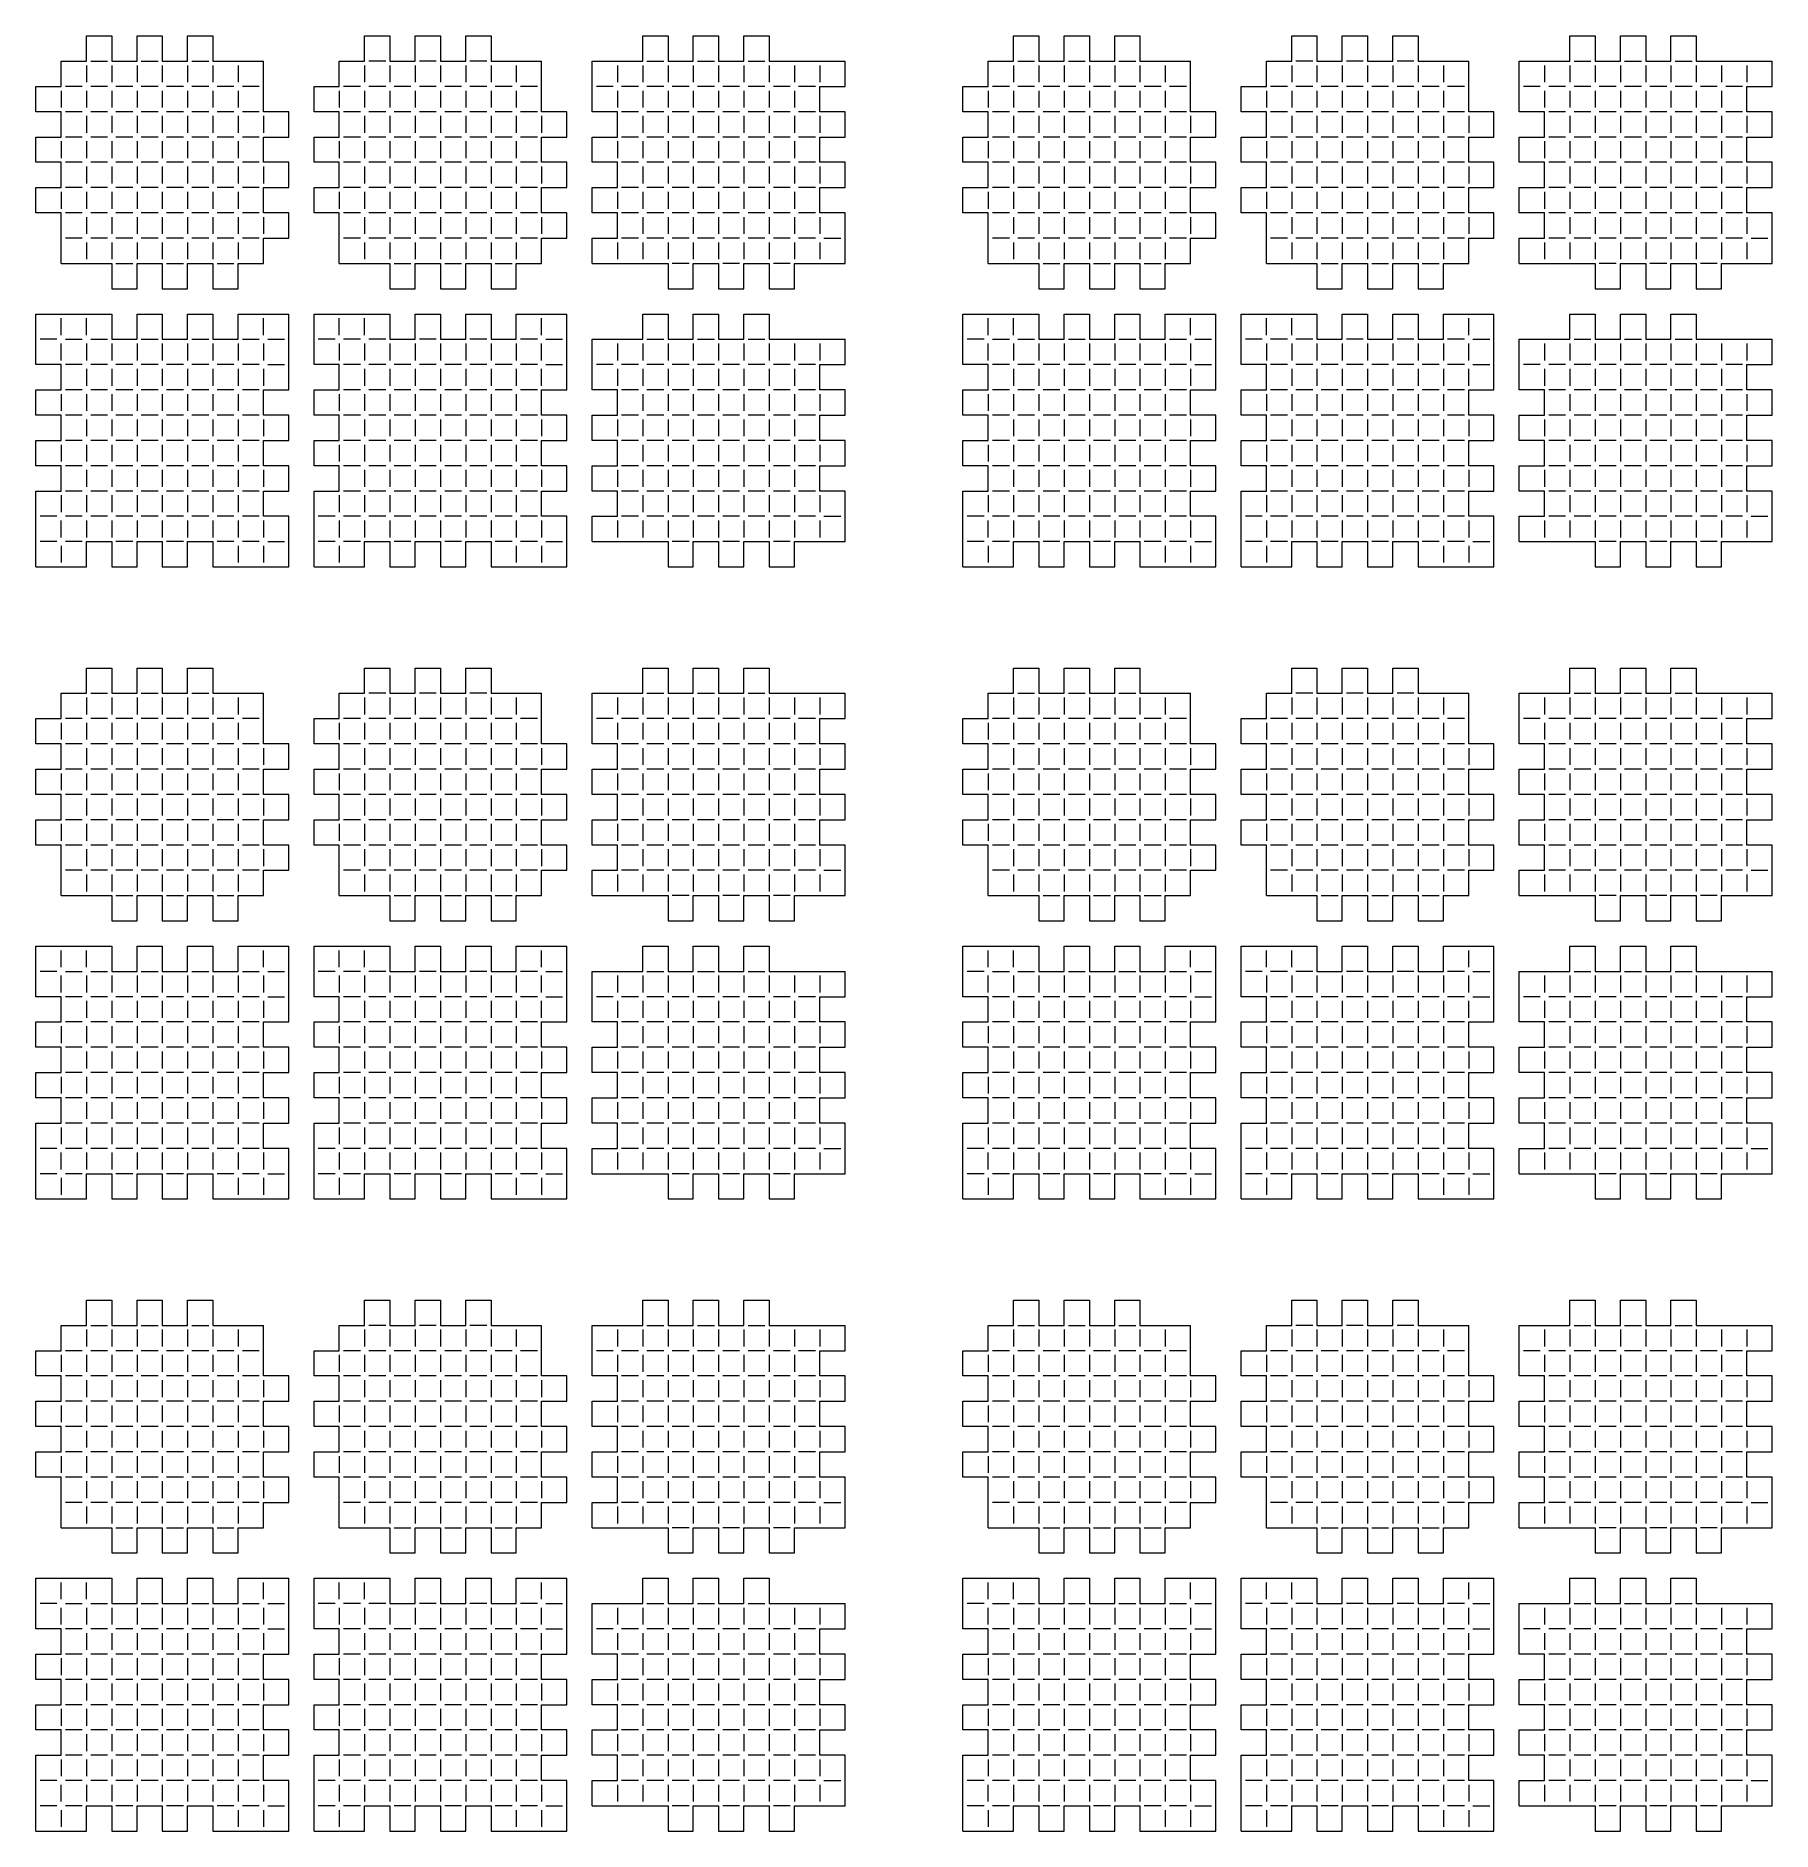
# Model space of a CAD drawing. Header units: millimetres. Extents: x 10 to 422, y -436 to -10.
import ezdxf

# ---------------------------------------------------------------- set-up
doc = ezdxf.new("R2010")
doc.units = ezdxf.units.MM
doc.layers.get('0').update_dxf_attribs({"linetype": 'CONTINUOUS', "lineweight": 0})
doc.layers.add('cut', color=1, linetype='CONTINUOUS', lineweight=0)
doc.layers.add('engrave', color=3, linetype='CONTINUOUS', lineweight=0)

# ---------------------------------------------------------------- blocks, each defined once
blk = doc.blocks.new('p1000')
at = {"layer": 'cut'}
for p, q in [((12, -6), (12, 0)), ((12, 0), (18, 0)), ((18, 0), (18, -6)), ((24, -6), (24, 0)), ((24, 0), (30, 0)), ((30, 0), (30, -6)), ((36, -6), (36, 0)), ((36, 0), (42, 0)), ((42, 0), (42, -6)), ((78, -6), (78, 0)), ((78, 0), (84, 0)), ((84, 0), (84, -6)), ((90, -6), (90, 0)), ((90, 0), (96, 0)), ((96, 0), (96, -6)), ((102, -6), (102, 0)), ((102, 0), (108, 0)), ((108, 0), (108, -6)), ((144, -6), (144, 0)), ((144, 0), (150, 0)), ((150, 0), (150, -6)), ((156, -6), (156, 0)), ((156, 0), (162, 0)), ((162, 0), (162, -6)), ((168, -6), (168, 0)), ((168, 0), (174, 0)), ((174, 0), (174, -6)), ((6, -12), (6, -6)), ((6, -6), (12, -6)), ((18, -6), (24, -6)), ((30, -6), (36, -6)), ((42, -6), (54, -6)), ((54, -18), (54, -6)), ((72, -6), (78, -6)), ((72, -12), (72, -6)), ((84, -6), (90, -6)), ((96, -6), (102, -6)), ((108, -6), (120, -6)), ((120, -18), (120, -6)), ((132, -6), (144, -6)), ((132, -18), (132, -6)), ((150, -6), (156, -6)), ((162, -6), (168, -6)), ((174, -6), (192, -6)), ((192, -12), (192, -6)), ((0, -18), (0, -12)), ((0, -12), (6, -12)), ((66, -18), (66, -12)), ((66, -12), (72, -12)), ((186, -18), (186, -12)), ((186, -12), (192, -12)), ((6, -18), (0, -18)), ((6, -24), (6, -18)), ((60, -18), (54, -18)), ((60, -24), (60, -18)), ((72, -18), (66, -18)), ((72, -24), (72, -18)), ((126, -18), (120, -18)), ((126, -24), (126, -18)), ((138, -18), (132, -18)), ((138, -24), (138, -18)), ((192, -18), (186, -18)), ((192, -24), (192, -18)), ((0, -30), (0, -24)), ((0, -24), (6, -24)), ((54, -30), (54, -24)), ((54, -24), (60, -24)), ((66, -30), (66, -24)), ((66, -24), (72, -24)), ((120, -30), (120, -24)), ((120, -24), (126, -24)), ((132, -30), (132, -24)), ((132, -24), (138, -24)), ((186, -30), (186, -24)), ((186, -24), (192, -24)), ((6, -30), (0, -30)), ((6, -36), (6, -30)), ((60, -30), (54, -30)), ((60, -36), (60, -30)), ((72, -30), (66, -30)), ((72, -36), (72, -30)), ((126, -30), (120, -30)), ((126, -36), (126, -30)), ((138, -30), (132, -30)), ((138, -36), (138, -30)), ((192, -30), (186, -30)), ((192, -36), (192, -30)), ((0, -42), (0, -36)), ((0, -36), (6, -36)), ((54, -42), (54, -36)), ((54, -36), (60, -36)), ((66, -42), (66, -36)), ((66, -36), (72, -36)), ((120, -42), (120, -36)), ((120, -36), (126, -36)), ((132, -42), (132, -36)), ((132, -36), (138, -36)), ((186, -42), (186, -36)), ((186, -36), (192, -36)), ((6, -42), (0, -42)), ((6, -54), (6, -42)), ((60, -42), (54, -42)), ((60, -48), (60, -42)), ((72, -42), (66, -42)), ((72, -54), (72, -42)), ((126, -42), (120, -42)), ((126, -48), (126, -42)), ((138, -42), (132, -42)), ((138, -48), (138, -42)), ((192, -42), (186, -42)), ((192, -54), (192, -42)), ((54, -48), (60, -48)), ((54, -54), (54, -48)), ((120, -48), (126, -48)), ((120, -54), (120, -48)), ((132, -48), (138, -48)), ((132, -54), (132, -48)), ((6, -54), (18, -54)), ((18, -54), (18, -60)), ((24, -60), (24, -54)), ((24, -54), (30, -54)), ((30, -54), (30, -60)), ((36, -60), (36, -54)), ((36, -54), (42, -54)), ((42, -54), (42, -60)), ((48, -60), (48, -54)), ((48, -54), (54, -54)), ((72, -54), (84, -54)), ((84, -54), (84, -60)), ((90, -60), (90, -54)), ((90, -54), (96, -54)), ((96, -54), (96, -60)), ((102, -60), (102, -54)), ((102, -54), (108, -54)), ((108, -54), (108, -60)), ((114, -60), (114, -54)), ((114, -54), (120, -54)), ((132, -54), (150, -54)), ((150, -54), (150, -60)), ((156, -60), (156, -54)), ((156, -54), (162, -54)), ((162, -54), (162, -60)), ((168, -60), (168, -54)), ((168, -54), (174, -54)), ((174, -54), (174, -60)), ((180, -60), (180, -54)), ((180, -54), (192, -54)), ((18, -60), (24, -60)), ((30, -60), (36, -60)), ((42, -60), (48, -60)), ((84, -60), (90, -60)), ((96, -60), (102, -60)), ((108, -60), (114, -60)), ((150, -60), (156, -60)), ((162, -60), (168, -60)), ((174, -60), (180, -60)), ((0, -66), (18, -66)), ((0, -78), (0, -66)), ((18, -66), (18, -72)), ((24, -72), (24, -66)), ((24, -66), (30, -66)), ((30, -66), (30, -72)), ((36, -72), (36, -66)), ((36, -66), (42, -66)), ((42, -66), (42, -72)), ((48, -72), (48, -66)), ((48, -66), (60, -66)), ((60, -84), (60, -66)), ((66, -66), (84, -66)), ((66, -78), (66, -66)), ((84, -66), (84, -72)), ((90, -72), (90, -66)), ((90, -66), (96, -66)), ((96, -66), (96, -72)), ((102, -72), (102, -66)), ((102, -66), (108, -66)), ((108, -66), (108, -72)), ((114, -72), (114, -66)), ((114, -66), (126, -66)), ((126, -84), (126, -66)), ((144, -72), (144, -66)), ((144, -66), (150, -66)), ((150, -66), (150, -72)), ((156, -72), (156, -66)), ((156, -66), (162, -66)), ((162, -66), (162, -72)), ((168, -72), (168, -66)), ((168, -66), (174, -66)), ((174, -66), (174, -72)), ((18, -72), (24, -72)), ((30, -72), (36, -72)), ((42, -72), (48, -72)), ((84, -72), (90, -72)), ((96, -72), (102, -72)), ((108, -72), (114, -72)), ((132, -72), (144, -72)), ((132, -84), (132, -72)), ((150, -72), (156, -72)), ((162, -72), (168, -72)), ((174, -72), (192, -72)), ((192, -78), (192, -72)), ((6, -78), (0, -78)), ((6, -84), (6, -78)), ((72, -78), (66, -78)), ((72, -84), (72, -78)), ((186, -84), (186, -78)), ((186, -78), (192, -78)), ((0, -90), (0, -84)), ((0, -84), (6, -84)), ((54, -90), (54, -84)), ((54, -84), (60, -84)), ((66, -90), (66, -84)), ((66, -84), (72, -84)), ((120, -90), (120, -84)), ((120, -84), (126, -84)), ((138, -84), (132, -84)), ((138, -90), (138, -84)), ((192, -84), (186, -84)), ((192, -90), (192, -84)), ((6, -90), (0, -90)), ((6, -96), (6, -90)), ((60, -90), (54, -90)), ((60, -96), (60, -90)), ((72, -90), (66, -90)), ((72, -96), (72, -90)), ((126, -90), (120, -90)), ((126, -96), (126, -90)), ((132, -96), (132, -90)), ((132, -90), (138, -90)), ((186, -96), (186, -90)), ((186, -90), (192, -90)), ((0, -102), (0, -96)), ((0, -96), (6, -96)), ((54, -102), (54, -96)), ((54, -96), (60, -96)), ((66, -102), (66, -96)), ((66, -96), (72, -96)), ((120, -102), (120, -96)), ((120, -96), (126, -96)), ((138, -96), (132, -96)), ((138, -102), (138, -96)), ((192, -96), (186, -96)), ((192, -102), (192, -96)), ((6, -102), (0, -102)), ((6, -108), (6, -102)), ((60, -102), (54, -102)), ((60, -108), (60, -102)), ((72, -102), (66, -102)), ((72, -108), (72, -102)), ((126, -102), (120, -102)), ((126, -108), (126, -102)), ((132, -108), (132, -102)), ((132, -102), (138, -102)), ((186, -108), (186, -102)), ((186, -102), (192, -102)), ((0, -108), (6, -108)), ((0, -126), (0, -108)), ((54, -114), (54, -108)), ((54, -108), (60, -108)), ((66, -108), (72, -108)), ((66, -126), (66, -108)), ((120, -114), (120, -108)), ((120, -108), (126, -108)), ((138, -108), (132, -108)), ((138, -114), (138, -108)), ((192, -108), (186, -108)), ((192, -120), (192, -108)), ((60, -114), (54, -114)), ((60, -126), (60, -114)), ((126, -114), (120, -114)), ((126, -126), (126, -114)), ((132, -114), (138, -114)), ((132, -120), (132, -114)), ((12, -126), (12, -120)), ((12, -120), (18, -120)), ((18, -120), (18, -126)), ((24, -126), (24, -120)), ((24, -120), (30, -120)), ((30, -120), (30, -126)), ((36, -126), (36, -120)), ((36, -120), (42, -120)), ((42, -120), (42, -126)), ((78, -126), (78, -120)), ((78, -120), (84, -120)), ((84, -120), (84, -126)), ((90, -126), (90, -120)), ((90, -120), (96, -120)), ((96, -120), (96, -126)), ((102, -126), (102, -120)), ((102, -120), (108, -120)), ((108, -120), (108, -126)), ((132, -120), (150, -120)), ((150, -120), (150, -126)), ((156, -126), (156, -120)), ((156, -120), (162, -120)), ((162, -120), (162, -126)), ((168, -126), (168, -120)), ((168, -120), (174, -120)), ((174, -120), (174, -126)), ((180, -126), (180, -120)), ((180, -120), (192, -120)), ((0, -126), (12, -126)), ((18, -126), (24, -126)), ((30, -126), (36, -126)), ((42, -126), (60, -126)), ((66, -126), (78, -126)), ((84, -126), (90, -126)), ((96, -126), (102, -126)), ((108, -126), (126, -126)), ((150, -126), (156, -126)), ((162, -126), (168, -126)), ((174, -126), (180, -126))]:
    blk.add_line(p, q, dxfattribs=at)
at = {"layer": 'engrave'}
for p, q in [((12, -7), (12, -11)), ((13, -6), (17, -6)), ((18, -7), (18, -11)), ((24, -7), (24, -11)), ((25, -6), (29, -6)), ((30, -7), (30, -11)), ((36, -7), (36, -11)), ((37, -6), (41, -6)), ((42, -7), (42, -11)), ((48, -7), (48, -11)), ((78, -7), (78, -11)), ((83, -6), (79, -6)), ((84, -7), (84, -11)), ((90, -7), (90, -11)), ((95, -6), (91, -6)), ((96, -7), (96, -11)), ((102, -7), (102, -11)), ((107, -6), (103, -6)), ((108, -7), (108, -11)), ((114, -7), (114, -11)), ((138, -7), (138, -11)), ((144, -7), (144, -11)), ((145, -6), (149, -6)), ((150, -7), (150, -11)), ((156, -7), (156, -11)), ((157, -6), (161, -6)), ((162, -7), (162, -11)), ((168, -7), (168, -11)), ((169, -6), (173, -6)), ((174, -7), (174, -11)), ((180, -7), (180, -11)), ((186, -7), (186, -11)), ((11, -12), (7, -12)), ((17, -12), (13, -12)), ((23, -12), (19, -12)), ((29, -12), (25, -12)), ((35, -12), (31, -12)), ((41, -12), (37, -12)), ((47, -12), (43, -12)), ((53, -12), (49, -12)), ((77, -12), (73, -12)), ((83, -12), (79, -12)), ((89, -12), (85, -12)), ((95, -12), (91, -12)), ((101, -12), (97, -12)), ((107, -12), (103, -12)), ((113, -12), (109, -12)), ((119, -12), (115, -12)), ((137, -12), (133, -12)), ((143, -12), (139, -12)), ((149, -12), (145, -12)), ((155, -12), (151, -12)), ((161, -12), (157, -12)), ((167, -12), (163, -12)), ((173, -12), (169, -12)), ((179, -12), (175, -12)), ((185, -12), (181, -12)), ((6, -13), (6, -17)), ((12, -13), (12, -17)), ((18, -13), (18, -17)), ((24, -13), (24, -17)), ((30, -13), (30, -17)), ((36, -13), (36, -17)), ((42, -13), (42, -17)), ((48, -13), (48, -17)), ((72, -13), (72, -17)), ((78, -13), (78, -17)), ((84, -13), (84, -17)), ((90, -13), (90, -17)), ((96, -13), (96, -17)), ((102, -13), (102, -17)), ((108, -13), (108, -17)), ((114, -13), (114, -17)), ((138, -13), (138, -17)), ((144, -13), (144, -17)), ((150, -13), (150, -17)), ((156, -13), (156, -17)), ((162, -13), (162, -17)), ((168, -13), (168, -17)), ((174, -13), (174, -17)), ((180, -13), (180, -17)), ((11, -18), (7, -18)), ((12, -19), (12, -23)), ((17, -18), (13, -18)), ((18, -19), (18, -23)), ((23, -18), (19, -18)), ((24, -19), (24, -23)), ((29, -18), (25, -18)), ((30, -19), (30, -23)), ((35, -18), (31, -18)), ((36, -19), (36, -23)), ((41, -18), (37, -18)), ((42, -19), (42, -23)), ((47, -18), (43, -18)), ((48, -19), (48, -23)), ((53, -18), (49, -18)), ((54, -19), (54, -23)), ((77, -18), (73, -18)), ((78, -19), (78, -23)), ((83, -18), (79, -18)), ((84, -19), (84, -23)), ((89, -18), (85, -18)), ((90, -19), (90, -23)), ((95, -18), (91, -18)), ((96, -19), (96, -23)), ((101, -18), (97, -18)), ((102, -19), (102, -23)), ((107, -18), (103, -18)), ((108, -19), (108, -23)), ((113, -18), (109, -18)), ((114, -19), (114, -23)), ((119, -18), (115, -18)), ((120, -19), (120, -23)), ((143, -18), (139, -18)), ((144, -19), (144, -23)), ((149, -18), (145, -18)), ((150, -19), (150, -23)), ((155, -18), (151, -18)), ((156, -19), (156, -23)), ((161, -18), (157, -18)), ((162, -19), (162, -23)), ((167, -18), (163, -18)), ((168, -19), (168, -23)), ((173, -18), (169, -18)), ((174, -19), (174, -23)), ((179, -18), (175, -18)), ((180, -19), (180, -23)), ((185, -18), (181, -18)), ((186, -19), (186, -23)), ((6, -25), (6, -29)), ((11, -24), (7, -24)), ((12, -25), (12, -29)), ((17, -24), (13, -24)), ((18, -25), (18, -29)), ((23, -24), (19, -24)), ((24, -25), (24, -29)), ((29, -24), (25, -24)), ((30, -25), (30, -29)), ((35, -24), (31, -24)), ((36, -25), (36, -29)), ((41, -24), (37, -24)), ((42, -25), (42, -29)), ((47, -24), (43, -24)), ((48, -25), (48, -29)), ((53, -24), (49, -24)), ((72, -25), (72, -29)), ((77, -24), (73, -24)), ((78, -25), (78, -29)), ((83, -24), (79, -24)), ((84, -25), (84, -29)), ((89, -24), (85, -24)), ((90, -25), (90, -29)), ((95, -24), (91, -24)), ((96, -25), (96, -29)), ((101, -24), (97, -24)), ((102, -25), (102, -29)), ((107, -24), (103, -24)), ((108, -25), (108, -29)), ((113, -24), (109, -24)), ((114, -25), (114, -29)), ((119, -24), (115, -24)), ((138, -25), (138, -29)), ((143, -24), (139, -24)), ((144, -25), (144, -29)), ((149, -24), (145, -24)), ((150, -25), (150, -29)), ((155, -24), (151, -24)), ((156, -25), (156, -29)), ((161, -24), (157, -24)), ((162, -25), (162, -29)), ((167, -24), (163, -24)), ((168, -25), (168, -29)), ((173, -24), (169, -24)), ((174, -25), (174, -29)), ((179, -24), (175, -24)), ((180, -25), (180, -29)), ((185, -24), (181, -24)), ((11, -30), (7, -30)), ((12, -31), (12, -35)), ((17, -30), (13, -30)), ((18, -31), (18, -35)), ((23, -30), (19, -30)), ((24, -31), (24, -35)), ((29, -30), (25, -30)), ((30, -31), (30, -35)), ((35, -30), (31, -30)), ((36, -31), (36, -35)), ((41, -30), (37, -30)), ((42, -31), (42, -35)), ((47, -30), (43, -30)), ((48, -31), (48, -35)), ((53, -30), (49, -30)), ((54, -31), (54, -35)), ((77, -30), (73, -30)), ((78, -31), (78, -35)), ((83, -30), (79, -30)), ((84, -31), (84, -35)), ((89, -30), (85, -30)), ((90, -31), (90, -35)), ((95, -30), (91, -30)), ((96, -31), (96, -35)), ((101, -30), (97, -30)), ((102, -31), (102, -35)), ((107, -30), (103, -30)), ((108, -31), (108, -35)), ((113, -30), (109, -30)), ((114, -31), (114, -35)), ((119, -30), (115, -30)), ((120, -31), (120, -35)), ((143, -30), (139, -30)), ((144, -31), (144, -35)), ((149, -30), (145, -30)), ((150, -31), (150, -35)), ((155, -30), (151, -30)), ((156, -31), (156, -35)), ((161, -30), (157, -30)), ((162, -31), (162, -35)), ((167, -30), (163, -30)), ((168, -31), (168, -35)), ((173, -30), (169, -30)), ((174, -31), (174, -35)), ((179, -30), (175, -30)), ((180, -31), (180, -35)), ((185, -30), (181, -30)), ((186, -31), (186, -35)), ((6, -37), (6, -41)), ((11, -36), (7, -36)), ((12, -37), (12, -41)), ((17, -36), (13, -36)), ((18, -37), (18, -41)), ((23, -36), (19, -36)), ((24, -37), (24, -41)), ((29, -36), (25, -36)), ((30, -37), (30, -41)), ((35, -36), (31, -36)), ((36, -37), (36, -41)), ((41, -36), (37, -36)), ((42, -37), (42, -41)), ((47, -36), (43, -36)), ((48, -37), (48, -41)), ((53, -36), (49, -36)), ((72, -37), (72, -41)), ((77, -36), (73, -36)), ((78, -37), (78, -41)), ((83, -36), (79, -36)), ((84, -37), (84, -41)), ((89, -36), (85, -36)), ((90, -37), (90, -41)), ((95, -36), (91, -36)), ((96, -37), (96, -41)), ((101, -36), (97, -36)), ((102, -37), (102, -41)), ((107, -36), (103, -36)), ((108, -37), (108, -41)), ((113, -36), (109, -36)), ((114, -37), (114, -41)), ((119, -36), (115, -36)), ((138, -37), (138, -41)), ((143, -36), (139, -36)), ((144, -37), (144, -41)), ((149, -36), (145, -36)), ((150, -37), (150, -41)), ((155, -36), (151, -36)), ((156, -37), (156, -41)), ((161, -36), (157, -36)), ((162, -37), (162, -41)), ((167, -36), (163, -36)), ((168, -37), (168, -41)), ((173, -36), (169, -36)), ((174, -37), (174, -41)), ((179, -36), (175, -36)), ((180, -37), (180, -41)), ((185, -36), (181, -36)), ((11, -42), (7, -42)), ((17, -42), (13, -42)), ((23, -42), (19, -42)), ((29, -42), (25, -42)), ((35, -42), (31, -42)), ((41, -42), (37, -42)), ((47, -42), (43, -42)), ((53, -42), (49, -42)), ((77, -42), (73, -42)), ((83, -42), (79, -42)), ((89, -42), (85, -42)), ((95, -42), (91, -42)), ((101, -42), (97, -42)), ((107, -42), (103, -42)), ((113, -42), (109, -42)), ((119, -42), (115, -42)), ((143, -42), (139, -42)), ((149, -42), (145, -42)), ((155, -42), (151, -42)), ((161, -42), (157, -42)), ((167, -42), (163, -42)), ((173, -42), (169, -42)), ((179, -42), (175, -42)), ((185, -42), (181, -42)), ((12, -43), (12, -47)), ((18, -43), (18, -47)), ((24, -43), (24, -47)), ((30, -43), (30, -47)), ((36, -43), (36, -47)), ((42, -43), (42, -47)), ((48, -43), (48, -47)), ((54, -43), (54, -47)), ((78, -43), (78, -47)), ((84, -43), (84, -47)), ((90, -43), (90, -47)), ((96, -43), (96, -47)), ((102, -43), (102, -47)), ((108, -43), (108, -47)), ((114, -43), (114, -47)), ((120, -43), (120, -47)), ((144, -43), (144, -47)), ((150, -43), (150, -47)), ((156, -43), (156, -47)), ((162, -43), (162, -47)), ((168, -43), (168, -47)), ((174, -43), (174, -47)), ((180, -43), (180, -47)), ((186, -43), (186, -47)), ((11, -48), (7, -48)), ((12, -49), (12, -53)), ((17, -48), (13, -48)), ((18, -49), (18, -53)), ((23, -48), (19, -48)), ((24, -49), (24, -53)), ((29, -48), (25, -48)), ((30, -49), (30, -53)), ((35, -48), (31, -48)), ((36, -49), (36, -53)), ((41, -48), (37, -48)), ((42, -49), (42, -53)), ((47, -48), (43, -48)), ((48, -49), (48, -53)), ((53, -48), (49, -48)), ((77, -48), (73, -48)), ((78, -49), (78, -53)), ((83, -48), (79, -48)), ((84, -49), (84, -53)), ((89, -48), (85, -48)), ((90, -49), (90, -53)), ((95, -48), (91, -48)), ((96, -49), (96, -53)), ((101, -48), (97, -48)), ((102, -49), (102, -53)), ((107, -48), (103, -48)), ((108, -49), (108, -53)), ((113, -48), (109, -48)), ((114, -49), (114, -53)), ((119, -48), (115, -48)), ((138, -49), (138, -53)), ((143, -48), (139, -48)), ((144, -49), (144, -53)), ((149, -48), (145, -48)), ((150, -49), (150, -53)), ((155, -48), (151, -48)), ((156, -49), (156, -53)), ((161, -48), (157, -48)), ((162, -49), (162, -53)), ((167, -48), (163, -48)), ((168, -49), (168, -53)), ((173, -48), (169, -48)), ((174, -49), (174, -53)), ((179, -48), (175, -48)), ((180, -49), (180, -53)), ((185, -48), (181, -48)), ((186, -49), (186, -53)), ((187, -48), (191, -48)), ((19, -54), (23, -54)), ((31, -54), (35, -54)), ((43, -54), (47, -54)), ((85, -54), (89, -54)), ((97, -54), (101, -54)), ((109, -54), (113, -54)), ((155, -54), (151, -54)), ((167, -54), (163, -54)), ((179, -54), (175, -54)), ((6, -71), (6, -67)), ((12, -71), (12, -67)), ((54, -71), (54, -67)), ((72, -71), (72, -67)), ((78, -71), (78, -67)), ((120, -71), (120, -67)), ((5, -72), (1, -72)), ((7, -72), (11, -72)), ((13, -72), (17, -72)), ((25, -72), (29, -72)), ((37, -72), (41, -72)), ((49, -72), (53, -72)), ((55, -72), (59, -72)), ((71, -72), (67, -72)), ((77, -72), (73, -72)), ((83, -72), (79, -72)), ((95, -72), (91, -72)), ((107, -72), (103, -72)), ((119, -72), (115, -72)), ((121, -72), (125, -72)), ((145, -72), (149, -72)), ((157, -72), (161, -72)), ((169, -72), (173, -72)), ((6, -77), (6, -73)), ((12, -73), (12, -77)), ((18, -73), (18, -77)), ((24, -73), (24, -77)), ((30, -73), (30, -77)), ((36, -73), (36, -77)), ((42, -73), (42, -77)), ((48, -73), (48, -77)), ((54, -73), (54, -77)), ((72, -73), (72, -77)), ((78, -73), (78, -77)), ((84, -73), (84, -77)), ((90, -73), (90, -77)), ((96, -73), (96, -77)), ((102, -73), (102, -77)), ((108, -73), (108, -77)), ((114, -73), (114, -77)), ((120, -77), (120, -73)), ((138, -73), (138, -77)), ((144, -73), (144, -77)), ((150, -73), (150, -77)), ((156, -73), (156, -77)), ((162, -73), (162, -77)), ((168, -73), (168, -77)), ((174, -73), (174, -77)), ((180, -73), (180, -77)), ((186, -73), (186, -77)), ((11, -78), (7, -78)), ((12, -79), (12, -83)), ((17, -78), (13, -78)), ((18, -79), (18, -83)), ((23, -78), (19, -78)), ((24, -79), (24, -83)), ((29, -78), (25, -78)), ((30, -79), (30, -83)), ((35, -78), (31, -78)), ((36, -79), (36, -83)), ((41, -78), (37, -78)), ((42, -79), (42, -83)), ((47, -78), (43, -78)), ((48, -79), (48, -83)), ((53, -78), (49, -78)), ((54, -79), (54, -83)), ((55, -78), (59, -78)), ((77, -78), (73, -78)), ((78, -79), (78, -83)), ((83, -78), (79, -78)), ((84, -79), (84, -83)), ((89, -78), (85, -78)), ((90, -79), (90, -83)), ((95, -78), (91, -78)), ((96, -79), (96, -83)), ((101, -78), (97, -78)), ((102, -79), (102, -83)), ((107, -78), (103, -78)), ((108, -79), (108, -83)), ((113, -78), (109, -78)), ((114, -79), (114, -83)), ((119, -78), (115, -78)), ((120, -83), (120, -79)), ((121, -78), (125, -78)), ((137, -78), (133, -78)), ((138, -79), (138, -83)), ((143, -78), (139, -78)), ((144, -79), (144, -83)), ((149, -78), (145, -78)), ((150, -79), (150, -83)), ((155, -78), (151, -78)), ((156, -79), (156, -83)), ((161, -78), (157, -78)), ((162, -79), (162, -83)), ((167, -78), (163, -78)), ((168, -79), (168, -83)), ((173, -78), (169, -78)), ((174, -79), (174, -83)), ((179, -78), (175, -78)), ((180, -79), (180, -83)), ((185, -78), (181, -78)), ((6, -85), (6, -89)), ((11, -84), (7, -84)), ((12, -85), (12, -89)), ((17, -84), (13, -84)), ((18, -85), (18, -89)), ((23, -84), (19, -84)), ((24, -85), (24, -89)), ((29, -84), (25, -84)), ((30, -85), (30, -89)), ((35, -84), (31, -84)), ((36, -85), (36, -89)), ((41, -84), (37, -84)), ((42, -85), (42, -89)), ((47, -84), (43, -84)), ((48, -85), (48, -89)), ((53, -84), (49, -84)), ((72, -85), (72, -89)), ((77, -84), (73, -84)), ((78, -85), (78, -89)), ((83, -84), (79, -84)), ((84, -85), (84, -89)), ((89, -84), (85, -84)), ((90, -85), (90, -89)), ((95, -84), (91, -84)), ((96, -85), (96, -89)), ((101, -84), (97, -84)), ((102, -85), (102, -89)), ((107, -84), (103, -84)), ((108, -85), (108, -89)), ((113, -84), (109, -84)), ((114, -85), (114, -89)), ((119, -84), (115, -84)), ((143, -84), (139, -84)), ((144, -85), (144, -89)), ((149, -84), (145, -84)), ((150, -85), (150, -89)), ((155, -84), (151, -84)), ((156, -85), (156, -89)), ((161, -84), (157, -84)), ((162, -85), (162, -89)), ((167, -84), (163, -84)), ((168, -85), (168, -89)), ((173, -84), (169, -84)), ((174, -85), (174, -89)), ((179, -84), (175, -84)), ((180, -85), (180, -89)), ((185, -84), (181, -84)), ((186, -85), (186, -89)), ((11, -90), (7, -90)), ((12, -91), (12, -95)), ((17, -90), (13, -90)), ((18, -91), (18, -95)), ((23, -90), (19, -90)), ((24, -91), (24, -95)), ((29, -90), (25, -90)), ((30, -91), (30, -95)), ((35, -90), (31, -90)), ((36, -91), (36, -95)), ((41, -90), (37, -90)), ((42, -91), (42, -95)), ((47, -90), (43, -90)), ((48, -91), (48, -95)), ((53, -90), (49, -90)), ((54, -91), (54, -95)), ((77, -90), (73, -90)), ((78, -91), (78, -95)), ((83, -90), (79, -90)), ((84, -91), (84, -95)), ((89, -90), (85, -90)), ((90, -91), (90, -95)), ((95, -90), (91, -90)), ((96, -91), (96, -95)), ((101, -90), (97, -90)), ((102, -91), (102, -95)), ((107, -90), (103, -90)), ((108, -91), (108, -95)), ((113, -90), (109, -90)), ((114, -91), (114, -95)), ((119, -90), (115, -90)), ((120, -91), (120, -95)), ((138, -91), (138, -95)), ((143, -90), (139, -90)), ((144, -91), (144, -95)), ((149, -90), (145, -90)), ((150, -91), (150, -95)), ((155, -90), (151, -90)), ((156, -91), (156, -95)), ((161, -90), (157, -90)), ((162, -91), (162, -95)), ((167, -90), (163, -90)), ((168, -91), (168, -95)), ((173, -90), (169, -90)), ((174, -91), (174, -95)), ((179, -90), (175, -90)), ((180, -91), (180, -95)), ((185, -90), (181, -90)), ((6, -97), (6, -101)), ((11, -96), (7, -96)), ((12, -97), (12, -101)), ((17, -96), (13, -96)), ((18, -97), (18, -101)), ((23, -96), (19, -96)), ((24, -97), (24, -101)), ((29, -96), (25, -96)), ((30, -97), (30, -101)), ((35, -96), (31, -96)), ((36, -97), (36, -101)), ((41, -96), (37, -96)), ((42, -97), (42, -101)), ((47, -96), (43, -96)), ((48, -97), (48, -101)), ((53, -96), (49, -96)), ((72, -97), (72, -101)), ((77, -96), (73, -96)), ((78, -97), (78, -101)), ((83, -96), (79, -96)), ((84, -97), (84, -101)), ((89, -96), (85, -96)), ((90, -97), (90, -101)), ((95, -96), (91, -96)), ((96, -97), (96, -101)), ((101, -96), (97, -96)), ((102, -97), (102, -101)), ((107, -96), (103, -96)), ((108, -97), (108, -101)), ((113, -96), (109, -96)), ((114, -97), (114, -101)), ((119, -96), (115, -96)), ((143, -96), (139, -96)), ((144, -97), (144, -101)), ((149, -96), (145, -96)), ((150, -97), (150, -101)), ((155, -96), (151, -96)), ((156, -97), (156, -101)), ((161, -96), (157, -96)), ((162, -97), (162, -101)), ((167, -96), (163, -96)), ((168, -97), (168, -101)), ((173, -96), (169, -96)), ((174, -97), (174, -101)), ((179, -96), (175, -96)), ((180, -97), (180, -101)), ((185, -96), (181, -96)), ((186, -97), (186, -101)), ((11, -102), (7, -102)), ((17, -102), (13, -102)), ((23, -102), (19, -102)), ((29, -102), (25, -102)), ((35, -102), (31, -102)), ((41, -102), (37, -102)), ((47, -102), (43, -102)), ((53, -102), (49, -102)), ((77, -102), (73, -102)), ((83, -102), (79, -102)), ((89, -102), (85, -102)), ((95, -102), (91, -102)), ((101, -102), (97, -102)), ((107, -102), (103, -102)), ((113, -102), (109, -102)), ((119, -102), (115, -102)), ((143, -102), (139, -102)), ((149, -102), (145, -102)), ((155, -102), (151, -102)), ((161, -102), (157, -102)), ((167, -102), (163, -102)), ((173, -102), (169, -102)), ((179, -102), (175, -102)), ((185, -102), (181, -102)), ((12, -103), (12, -107)), ((18, -103), (18, -107)), ((24, -103), (24, -107)), ((30, -103), (30, -107)), ((36, -103), (36, -107)), ((42, -103), (42, -107)), ((48, -103), (48, -107)), ((54, -103), (54, -107)), ((78, -103), (78, -107)), ((84, -103), (84, -107)), ((90, -103), (90, -107)), ((96, -103), (96, -107)), ((102, -103), (102, -107)), ((108, -103), (108, -107)), ((114, -103), (114, -107)), ((120, -103), (120, -107)), ((138, -103), (138, -107)), ((144, -103), (144, -107)), ((150, -103), (150, -107)), ((156, -103), (156, -107)), ((162, -103), (162, -107)), ((168, -103), (168, -107)), ((174, -103), (174, -107)), ((180, -103), (180, -107)), ((6, -109), (6, -113)), ((11, -108), (7, -108)), ((12, -109), (12, -113)), ((17, -108), (13, -108)), ((18, -109), (18, -113)), ((23, -108), (19, -108)), ((24, -109), (24, -113)), ((29, -108), (25, -108)), ((30, -109), (30, -113)), ((35, -108), (31, -108)), ((36, -109), (36, -113)), ((41, -108), (37, -108)), ((42, -109), (42, -113)), ((47, -108), (43, -108)), ((48, -109), (48, -113)), ((53, -108), (49, -108)), ((72, -109), (72, -113)), ((77, -108), (73, -108)), ((78, -109), (78, -113)), ((83, -108), (79, -108)), ((84, -109), (84, -113)), ((89, -108), (85, -108)), ((90, -109), (90, -113)), ((95, -108), (91, -108)), ((96, -109), (96, -113)), ((101, -108), (97, -108)), ((102, -109), (102, -113)), ((107, -108), (103, -108)), ((108, -109), (108, -113)), ((113, -108), (109, -108)), ((114, -109), (114, -113)), ((119, -108), (115, -108)), ((143, -108), (139, -108)), ((144, -109), (144, -113)), ((149, -108), (145, -108)), ((150, -109), (150, -113)), ((155, -108), (151, -108)), ((156, -109), (156, -113)), ((161, -108), (157, -108)), ((162, -109), (162, -113)), ((167, -108), (163, -108)), ((168, -109), (168, -113)), ((173, -108), (169, -108)), ((174, -109), (174, -113)), ((179, -108), (175, -108)), ((180, -109), (180, -113)), ((185, -108), (181, -108)), ((186, -109), (186, -113)), ((5, -114), (1, -114)), ((6, -119), (6, -115)), ((11, -114), (7, -114)), ((12, -115), (12, -119)), ((17, -114), (13, -114)), ((18, -115), (18, -119)), ((23, -114), (19, -114)), ((24, -115), (24, -119)), ((29, -114), (25, -114)), ((30, -115), (30, -119)), ((35, -114), (31, -114)), ((36, -115), (36, -119)), ((41, -114), (37, -114)), ((42, -115), (42, -119)), ((47, -114), (43, -114)), ((48, -115), (48, -119)), ((53, -114), (49, -114)), ((54, -115), (54, -119)), ((71, -114), (67, -114)), ((72, -115), (72, -119)), ((77, -114), (73, -114)), ((78, -115), (78, -119)), ((83, -114), (79, -114)), ((84, -115), (84, -119)), ((89, -114), (85, -114)), ((90, -115), (90, -119)), ((95, -114), (91, -114)), ((96, -115), (96, -119)), ((101, -114), (97, -114)), ((102, -115), (102, -119)), ((107, -114), (103, -114)), ((108, -115), (108, -119)), ((113, -114), (109, -114)), ((114, -115), (114, -119)), ((119, -114), (115, -114)), ((120, -115), (120, -119)), ((138, -115), (138, -119)), ((143, -114), (139, -114)), ((144, -115), (144, -119)), ((149, -114), (145, -114)), ((150, -115), (150, -119)), ((155, -114), (151, -114)), ((156, -115), (156, -119)), ((161, -114), (157, -114)), ((162, -115), (162, -119)), ((167, -114), (163, -114)), ((168, -115), (168, -119)), ((173, -114), (169, -114)), ((174, -115), (174, -119)), ((179, -114), (175, -114)), ((180, -115), (180, -119)), ((185, -114), (181, -114)), ((186, -115), (186, -119)), ((187, -114), (191, -114)), ((5, -120), (1, -120)), ((6, -121), (6, -125)), ((11, -120), (7, -120)), ((23, -120), (19, -120)), ((35, -120), (31, -120)), ((47, -120), (43, -120)), ((48, -121), (48, -125)), ((53, -120), (49, -120)), ((54, -121), (54, -125)), ((55, -120), (59, -120)), ((71, -120), (67, -120)), ((72, -121), (72, -125)), ((77, -120), (73, -120)), ((89, -120), (85, -120)), ((101, -120), (97, -120)), ((113, -120), (109, -120)), ((114, -121), (114, -125)), ((119, -120), (115, -120)), ((120, -121), (120, -125)), ((121, -120), (125, -120)), ((155, -120), (151, -120)), ((167, -120), (163, -120)), ((179, -120), (175, -120))]:
    blk.add_line(p, q, dxfattribs=at)

msp = doc.modelspace()

# ---------------------------------------------------------------- block references
for p in [(10, -10), (230, -10), (10, -160), (230, -160), (10, -310), (230, -310)]:
    msp.add_blockref('p1000', p)

doc.saveas('drawing.dxf')
